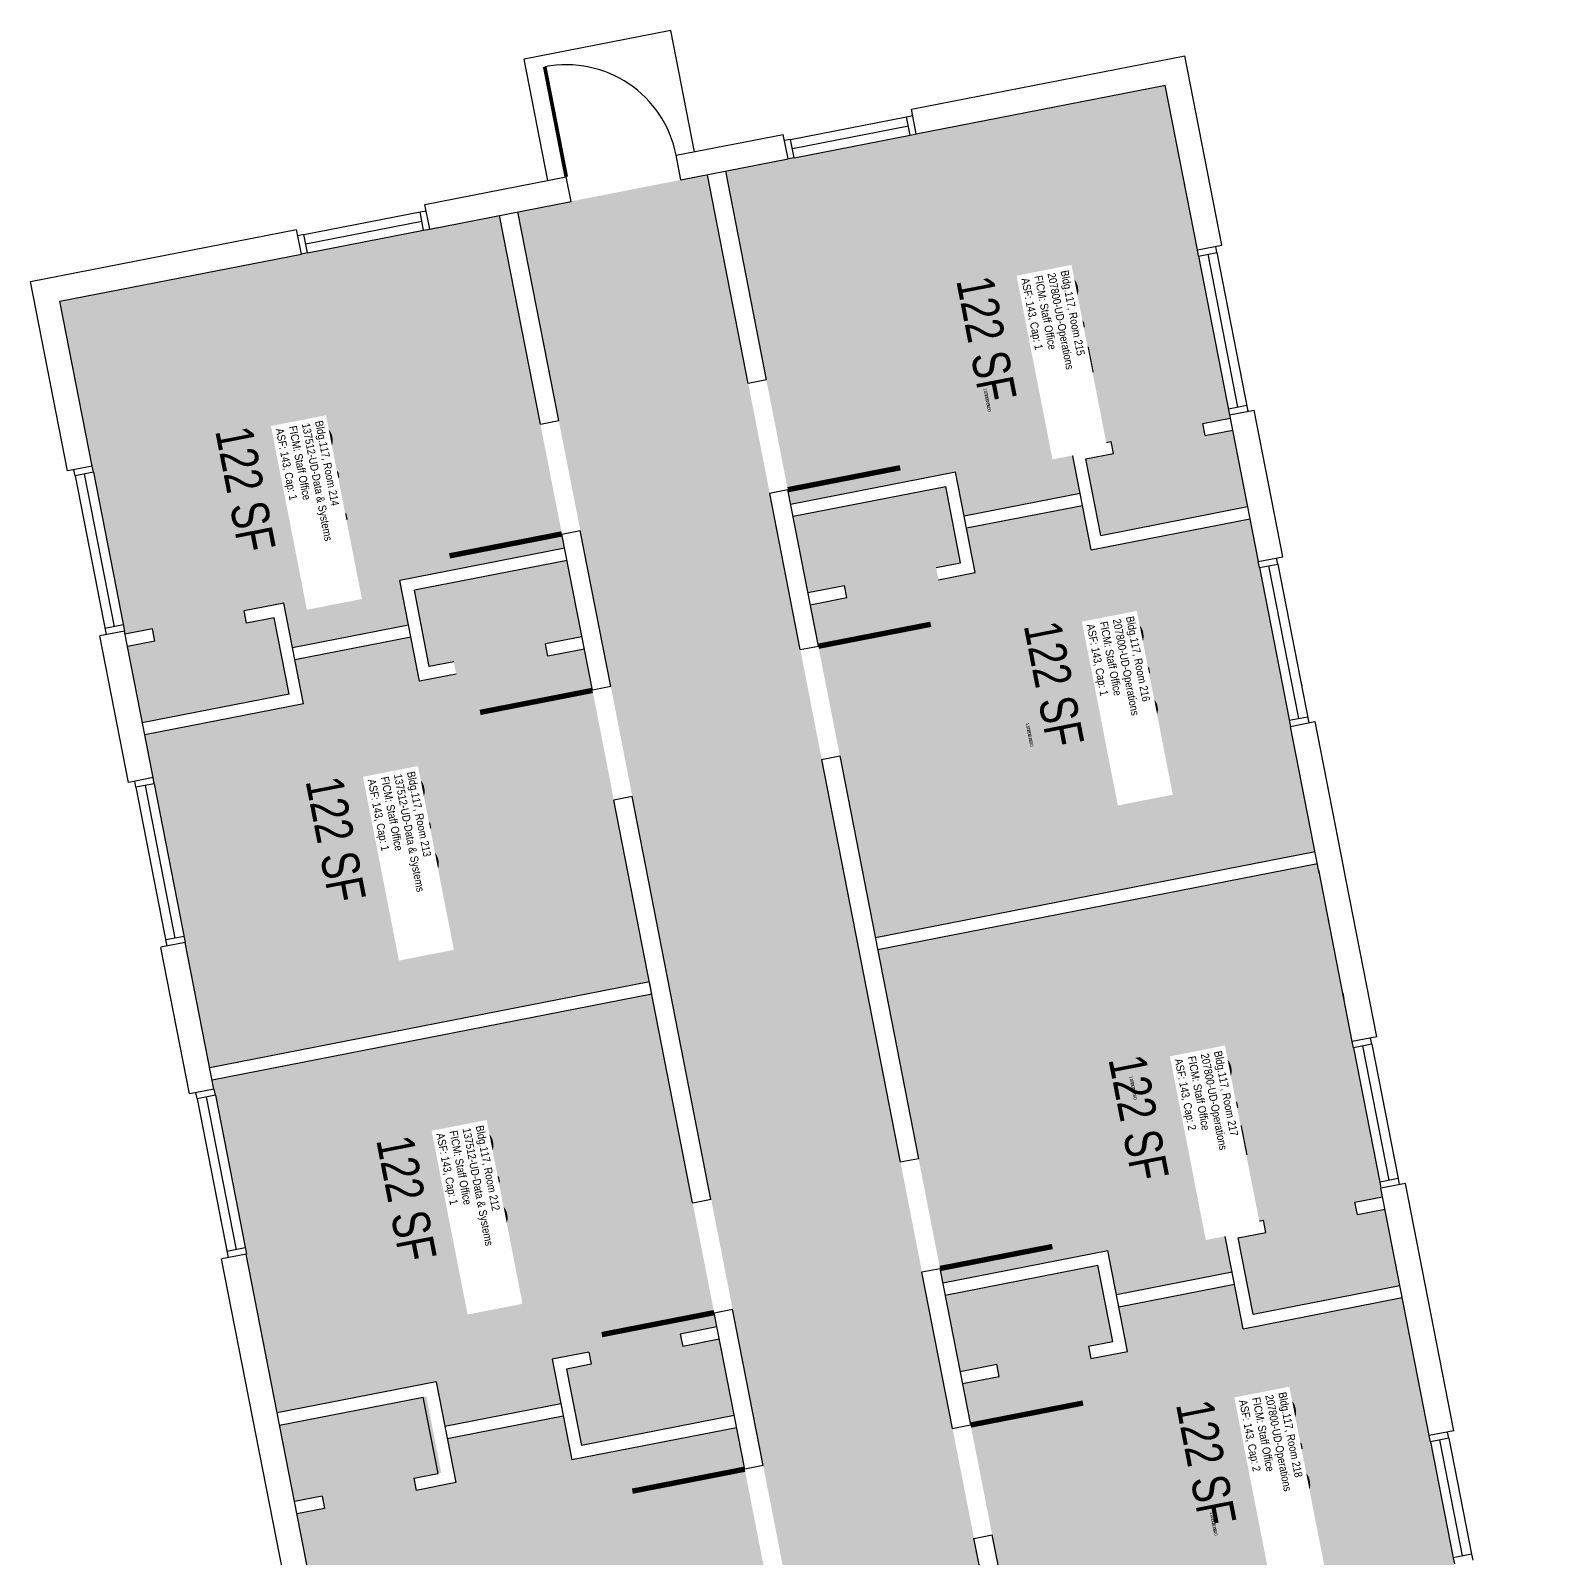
# Model space of a CAD drawing. Header units: inches. Extents: x 69200332 to 69201048, y 27659604 to 27661089.
# Drawn here: x 69200331.8 to 69200820.3, y 27660598.1 to 27661089.1 of the extents above; entities that cross this region are included whole.
import ezdxf
from ezdxf.enums import TextEntityAlignment as Align

# ---------------------------------------------------------------- set-up
doc = ezdxf.new("R2010")
doc.units = ezdxf.units.IN
doc.header["$LTSCALE"] = 50
doc.header["$MEASUREMENT"] = 0
for name, color, linetype in [('A-DOOR', 2, 'CONTINUOUS'), ('A-GLAZ', 1, 'CONTINUOUS'), ('A-IDEN-RNUM', 7, 'CONTINUOUS'), ('A-IDEN-SNUM', 4, 'CONTINUOUS'), ('A-IDEN-VNUM', 4, 'CONTINUOUS'), ('A-SITE', 3, 'CONTINUOUS'), ('A-WALL', 5, 'CONTINUOUS'), ('AREA-TEXT', 3, 'CONTINUOUS'), ('Rooms-Category-Color', 7, 'CONTINUOUS'), ('Rooms-College-Color', 7, 'CONTINUOUS'), ('Rooms-Department-Color', 7, 'CONTINUOUS'), ('Rooms-Division-Color', 7, 'CONTINUOUS'), ('Rooms-Information', 7, 'CONTINUOUS')]:
    doc.layers.add(name, color=color, linetype=linetype)
doc.styles.add('CP_AREA', font='arial.ttf', dxfattribs={"height": 15})
doc.styles.add('CP_ROOMSNUMBER', font='arial.ttf', dxfattribs={"height": 1})
doc.styles.add('CP_ROOMVNUMBER', font='arial.ttf', dxfattribs={"width": 0.85, "height": 0.075})

msp = doc.modelspace()

# ---------------------------------------------------------------- hatches: boundary and pattern name
at = {"layer": 'Rooms-Category-Color', "true_color": 0xfa9ba3}
for points in [[(69200576.07, 27660936.9), (69200629.06, 27660947.26), (69200631.85, 27660933.04), (69200669.09, 27660940.32), (69200666.3, 27660954.54), (69200679.09, 27660957.04), (69200679.85, 27660953.12), (69200670.99, 27660951.39), (69200675.79, 27660926.85), (69200722.96, 27660936.07), (69200718.16, 27660960.61), (69200709.3, 27660958.88), (69200708.53, 27660962.8), (69200717.39, 27660964.53), (69200696.48, 27661071.51), (69200555.15, 27661043.88)], [(69200503.46, 27660922.7), (69200450.46, 27660912.34), (69200453.24, 27660898.12), (69200416.01, 27660890.84), (69200413.22, 27660905.06), (69200400.44, 27660902.56), (69200401.21, 27660898.64), (69200410.07, 27660900.37), (69200414.87, 27660875.84), (69200367.7, 27660866.61), (69200362.9, 27660891.15), (69200371.76, 27660892.88), (69200371, 27660896.81), (69200362.14, 27660895.07), (69200341.22, 27661002.05), (69200482.54, 27661029.68)], [(69200593.41, 27660910.74), (69200594.18, 27660906.82), (69200588.72, 27660905.75), (69200582.4, 27660904.52), (69200603.32, 27660797.55), (69200744.64, 27660825.17), (69200723.72, 27660932.15), (69200672.63, 27660922.16), (69200669.85, 27660936.38), (69200632.62, 27660929.1), (69200635.4, 27660914.88), (69200623.62, 27660912.58), (69200622.85, 27660916.5), (69200630.71, 27660918.04), (69200625.91, 27660942.57), (69200576.84, 27660932.98), (69200581.63, 27660908.44)], [(69200497.25, 27660891.94), (69200498.01, 27660888.02), (69200503.47, 27660889.08), (69200509.79, 27660890.32), (69200530.71, 27660783.35), (69200389.38, 27660755.71), (69200368.47, 27660862.69), (69200419.56, 27660872.68), (69200416.77, 27660886.9), (69200454.01, 27660894.18), (69200456.8, 27660879.96), (69200468.57, 27660882.26), (69200467.8, 27660886.19), (69200459.95, 27660884.65), (69200455.15, 27660909.19), (69200504.23, 27660918.78), (69200509.02, 27660894.25)], [(69200624.99, 27660686.64), (69200677.98, 27660697), (69200680.77, 27660682.78), (69200718.01, 27660690.06), (69200715.22, 27660704.28), (69200728.01, 27660706.78), (69200728.77, 27660702.86), (69200719.91, 27660701.13), (69200724.71, 27660676.59), (69200771.88, 27660685.81), (69200767.08, 27660710.35), (69200758.22, 27660708.62), (69200757.45, 27660712.54), (69200766.31, 27660714.27), (69200745.4, 27660821.25), (69200604.07, 27660793.62)], [(69200541.38, 27660666.22), (69200540.61, 27660670.15), (69200546.07, 27660671.22), (69200552.39, 27660672.45), (69200531.47, 27660779.42), (69200390.15, 27660751.8), (69200411.07, 27660644.82), (69200462.15, 27660654.81), (69200464.94, 27660640.58), (69200502.17, 27660647.87), (69200499.39, 27660662.09), (69200511.17, 27660664.39), (69200511.94, 27660660.47), (69200504.08, 27660658.93), (69200508.88, 27660634.39), (69200557.95, 27660643.99), (69200553.16, 27660668.53)], [(69200642.33, 27660660.48), (69200643.1, 27660656.56), (69200637.64, 27660655.49), (69200631.32, 27660654.25), (69200652.31, 27660547.26), (69200793.56, 27660574.91), (69200772.64, 27660681.89), (69200721.55, 27660671.9), (69200718.77, 27660686.12), (69200681.54, 27660678.84), (69200684.32, 27660664.62), (69200672.54, 27660662.31), (69200671.77, 27660666.24), (69200679.63, 27660667.78), (69200674.83, 27660692.31), (69200625.76, 27660682.72), (69200630.55, 27660658.18)], [(69200558.72, 27660640.07), (69200505.72, 27660629.71), (69200502.94, 27660643.93), (69200465.7, 27660636.65), (69200468.49, 27660622.43), (69200455.7, 27660619.93), (69200454.94, 27660623.85), (69200463.8, 27660625.58), (69200459, 27660650.12), (69200411.83, 27660640.9), (69200416.63, 27660616.36), (69200425.49, 27660618.09), (69200426.26, 27660614.17), (69200417.4, 27660612.44), (69200438.31, 27660505.46), (69200579.64, 27660533.09)]]:
    msp.add_hatch(color=241, dxfattribs=at).paths.add_polyline_path(points)
at = {"layer": 'Rooms-Category-Color', "true_color": 0xadadad}
msp.add_hatch(color=253, dxfattribs=at).paths.add_polyline_path([(69200549.34, 27661042.74), (69200820.29, 27659656.99), (69200759.38, 27659645.08), (69200557.9, 27660675.76), (69200488.43, 27661030.83), (69200498.25, 27661032.75)])
at = {"layer": 'Rooms-College-Color', "true_color": 0x80bc67}
for points in [[(69200576.07, 27660936.9), (69200629.06, 27660947.26), (69200631.85, 27660933.04), (69200669.09, 27660940.32), (69200666.3, 27660954.54), (69200679.09, 27660957.04), (69200679.85, 27660953.12), (69200670.99, 27660951.39), (69200675.79, 27660926.85), (69200722.96, 27660936.07), (69200718.16, 27660960.61), (69200709.3, 27660958.88), (69200708.53, 27660962.8), (69200717.39, 27660964.53), (69200696.48, 27661071.51), (69200555.15, 27661043.88)], [(69200503.46, 27660922.7), (69200450.46, 27660912.34), (69200453.24, 27660898.12), (69200416.01, 27660890.84), (69200413.22, 27660905.06), (69200400.44, 27660902.56), (69200401.21, 27660898.64), (69200410.07, 27660900.37), (69200414.87, 27660875.84), (69200367.7, 27660866.61), (69200362.9, 27660891.15), (69200371.76, 27660892.88), (69200371, 27660896.81), (69200362.14, 27660895.07), (69200341.22, 27661002.05), (69200482.54, 27661029.68)], [(69200593.41, 27660910.74), (69200594.18, 27660906.82), (69200588.72, 27660905.75), (69200582.4, 27660904.52), (69200603.32, 27660797.55), (69200744.64, 27660825.17), (69200723.72, 27660932.15), (69200672.63, 27660922.16), (69200669.85, 27660936.38), (69200632.62, 27660929.1), (69200635.4, 27660914.88), (69200623.62, 27660912.58), (69200622.85, 27660916.5), (69200630.71, 27660918.04), (69200625.91, 27660942.57), (69200576.84, 27660932.98), (69200581.63, 27660908.44)], [(69200497.25, 27660891.94), (69200498.01, 27660888.02), (69200503.47, 27660889.08), (69200509.79, 27660890.32), (69200530.71, 27660783.35), (69200389.38, 27660755.71), (69200368.47, 27660862.69), (69200419.56, 27660872.68), (69200416.77, 27660886.9), (69200454.01, 27660894.18), (69200456.8, 27660879.96), (69200468.57, 27660882.26), (69200467.8, 27660886.19), (69200459.95, 27660884.65), (69200455.15, 27660909.19), (69200504.23, 27660918.78), (69200509.02, 27660894.25)], [(69200624.99, 27660686.64), (69200677.98, 27660697), (69200680.77, 27660682.78), (69200718.01, 27660690.06), (69200715.22, 27660704.28), (69200728.01, 27660706.78), (69200728.77, 27660702.86), (69200719.91, 27660701.13), (69200724.71, 27660676.59), (69200771.88, 27660685.81), (69200767.08, 27660710.35), (69200758.22, 27660708.62), (69200757.45, 27660712.54), (69200766.31, 27660714.27), (69200745.4, 27660821.25), (69200604.07, 27660793.62)], [(69200541.38, 27660666.22), (69200540.61, 27660670.15), (69200546.07, 27660671.22), (69200552.39, 27660672.45), (69200531.47, 27660779.42), (69200390.15, 27660751.8), (69200411.07, 27660644.82), (69200462.15, 27660654.81), (69200464.94, 27660640.58), (69200502.17, 27660647.87), (69200499.39, 27660662.09), (69200511.17, 27660664.39), (69200511.94, 27660660.47), (69200504.08, 27660658.93), (69200508.88, 27660634.39), (69200557.95, 27660643.99), (69200553.16, 27660668.53)], [(69200642.33, 27660660.48), (69200643.1, 27660656.56), (69200637.64, 27660655.49), (69200631.32, 27660654.25), (69200652.31, 27660547.26), (69200793.56, 27660574.91), (69200772.64, 27660681.89), (69200721.55, 27660671.9), (69200718.77, 27660686.12), (69200681.54, 27660678.84), (69200684.32, 27660664.62), (69200672.54, 27660662.31), (69200671.77, 27660666.24), (69200679.63, 27660667.78), (69200674.83, 27660692.31), (69200625.76, 27660682.72), (69200630.55, 27660658.18)], [(69200558.72, 27660640.07), (69200505.72, 27660629.71), (69200502.94, 27660643.93), (69200465.7, 27660636.65), (69200468.49, 27660622.43), (69200455.7, 27660619.93), (69200454.94, 27660623.85), (69200463.8, 27660625.58), (69200459, 27660650.12), (69200411.83, 27660640.9), (69200416.63, 27660616.36), (69200425.49, 27660618.09), (69200426.26, 27660614.17), (69200417.4, 27660612.44), (69200438.31, 27660505.46), (69200579.64, 27660533.09)]]:
    msp.add_hatch(color=83, dxfattribs=at).paths.add_polyline_path(points)
at = {"layer": 'Rooms-College-Color', "true_color": 0xadadad}
msp.add_hatch(color=253, dxfattribs=at).paths.add_polyline_path([(69200549.34, 27661042.74), (69200820.29, 27659656.99), (69200759.38, 27659645.08), (69200557.9, 27660675.76), (69200488.43, 27661030.83), (69200498.25, 27661032.75)])
at = {"layer": 'Rooms-Department-Color', "true_color": 0xe66c51}
for points in [[(69200576.07, 27660936.9), (69200629.06, 27660947.26), (69200631.85, 27660933.04), (69200669.09, 27660940.32), (69200666.3, 27660954.54), (69200679.09, 27660957.04), (69200679.85, 27660953.12), (69200670.99, 27660951.39), (69200675.79, 27660926.85), (69200722.96, 27660936.07), (69200718.16, 27660960.61), (69200709.3, 27660958.88), (69200708.53, 27660962.8), (69200717.39, 27660964.53), (69200696.48, 27661071.51), (69200555.15, 27661043.88)], [(69200503.46, 27660922.7), (69200450.46, 27660912.34), (69200453.24, 27660898.12), (69200416.01, 27660890.84), (69200413.22, 27660905.06), (69200400.44, 27660902.56), (69200401.21, 27660898.64), (69200410.07, 27660900.37), (69200414.87, 27660875.84), (69200367.7, 27660866.61), (69200362.9, 27660891.15), (69200371.76, 27660892.88), (69200371, 27660896.81), (69200362.14, 27660895.07), (69200341.22, 27661002.05), (69200482.54, 27661029.68)], [(69200593.41, 27660910.74), (69200594.18, 27660906.82), (69200588.72, 27660905.75), (69200582.4, 27660904.52), (69200603.32, 27660797.55), (69200744.64, 27660825.17), (69200723.72, 27660932.15), (69200672.63, 27660922.16), (69200669.85, 27660936.38), (69200632.62, 27660929.1), (69200635.4, 27660914.88), (69200623.62, 27660912.58), (69200622.85, 27660916.5), (69200630.71, 27660918.04), (69200625.91, 27660942.57), (69200576.84, 27660932.98), (69200581.63, 27660908.44)], [(69200497.25, 27660891.94), (69200498.01, 27660888.02), (69200503.47, 27660889.08), (69200509.79, 27660890.32), (69200530.71, 27660783.35), (69200389.38, 27660755.71), (69200368.47, 27660862.69), (69200419.56, 27660872.68), (69200416.77, 27660886.9), (69200454.01, 27660894.18), (69200456.8, 27660879.96), (69200468.57, 27660882.26), (69200467.8, 27660886.19), (69200459.95, 27660884.65), (69200455.15, 27660909.19), (69200504.23, 27660918.78), (69200509.02, 27660894.25)], [(69200624.99, 27660686.64), (69200677.98, 27660697), (69200680.77, 27660682.78), (69200718.01, 27660690.06), (69200715.22, 27660704.28), (69200728.01, 27660706.78), (69200728.77, 27660702.86), (69200719.91, 27660701.13), (69200724.71, 27660676.59), (69200771.88, 27660685.81), (69200767.08, 27660710.35), (69200758.22, 27660708.62), (69200757.45, 27660712.54), (69200766.31, 27660714.27), (69200745.4, 27660821.25), (69200604.07, 27660793.62)], [(69200541.38, 27660666.22), (69200540.61, 27660670.15), (69200546.07, 27660671.22), (69200552.39, 27660672.45), (69200531.47, 27660779.42), (69200390.15, 27660751.8), (69200411.07, 27660644.82), (69200462.15, 27660654.81), (69200464.94, 27660640.58), (69200502.17, 27660647.87), (69200499.39, 27660662.09), (69200511.17, 27660664.39), (69200511.94, 27660660.47), (69200504.08, 27660658.93), (69200508.88, 27660634.39), (69200557.95, 27660643.99), (69200553.16, 27660668.53)], [(69200642.33, 27660660.48), (69200643.1, 27660656.56), (69200637.64, 27660655.49), (69200631.32, 27660654.25), (69200652.31, 27660547.26), (69200793.56, 27660574.91), (69200772.64, 27660681.89), (69200721.55, 27660671.9), (69200718.77, 27660686.12), (69200681.54, 27660678.84), (69200684.32, 27660664.62), (69200672.54, 27660662.31), (69200671.77, 27660666.24), (69200679.63, 27660667.78), (69200674.83, 27660692.31), (69200625.76, 27660682.72), (69200630.55, 27660658.18)], [(69200558.72, 27660640.07), (69200505.72, 27660629.71), (69200502.94, 27660643.93), (69200465.7, 27660636.65), (69200468.49, 27660622.43), (69200455.7, 27660619.93), (69200454.94, 27660623.85), (69200463.8, 27660625.58), (69200459, 27660650.12), (69200411.83, 27660640.9), (69200416.63, 27660616.36), (69200425.49, 27660618.09), (69200426.26, 27660614.17), (69200417.4, 27660612.44), (69200438.31, 27660505.46), (69200579.64, 27660533.09)]]:
    msp.add_hatch(color=13, dxfattribs=at).paths.add_polyline_path(points)
at = {"layer": 'Rooms-Department-Color', "true_color": 0xacacac}
msp.add_hatch(color=253, dxfattribs=at).paths.add_polyline_path([(69200549.34, 27661042.74), (69200820.29, 27659656.99), (69200759.38, 27659645.08), (69200557.9, 27660675.76), (69200488.43, 27661030.83), (69200498.25, 27661032.75)])
at = {"layer": 'Rooms-Division-Color', "true_color": 0xe66c51}
for points in [[(69200576.07, 27660936.9), (69200629.06, 27660947.26), (69200631.85, 27660933.04), (69200669.09, 27660940.32), (69200666.3, 27660954.54), (69200679.09, 27660957.04), (69200679.85, 27660953.12), (69200670.99, 27660951.39), (69200675.79, 27660926.85), (69200722.96, 27660936.07), (69200718.16, 27660960.61), (69200709.3, 27660958.88), (69200708.53, 27660962.8), (69200717.39, 27660964.53), (69200696.48, 27661071.51), (69200555.15, 27661043.88)], [(69200503.46, 27660922.7), (69200450.46, 27660912.34), (69200453.24, 27660898.12), (69200416.01, 27660890.84), (69200413.22, 27660905.06), (69200400.44, 27660902.56), (69200401.21, 27660898.64), (69200410.07, 27660900.37), (69200414.87, 27660875.84), (69200367.7, 27660866.61), (69200362.9, 27660891.15), (69200371.76, 27660892.88), (69200371, 27660896.81), (69200362.14, 27660895.07), (69200341.22, 27661002.05), (69200482.54, 27661029.68)], [(69200593.41, 27660910.74), (69200594.18, 27660906.82), (69200588.72, 27660905.75), (69200582.4, 27660904.52), (69200603.32, 27660797.55), (69200744.64, 27660825.17), (69200723.72, 27660932.15), (69200672.63, 27660922.16), (69200669.85, 27660936.38), (69200632.62, 27660929.1), (69200635.4, 27660914.88), (69200623.62, 27660912.58), (69200622.85, 27660916.5), (69200630.71, 27660918.04), (69200625.91, 27660942.57), (69200576.84, 27660932.98), (69200581.63, 27660908.44)], [(69200497.25, 27660891.94), (69200498.01, 27660888.02), (69200503.47, 27660889.08), (69200509.79, 27660890.32), (69200530.71, 27660783.35), (69200389.38, 27660755.71), (69200368.47, 27660862.69), (69200419.56, 27660872.68), (69200416.77, 27660886.9), (69200454.01, 27660894.18), (69200456.8, 27660879.96), (69200468.57, 27660882.26), (69200467.8, 27660886.19), (69200459.95, 27660884.65), (69200455.15, 27660909.19), (69200504.23, 27660918.78), (69200509.02, 27660894.25)], [(69200624.99, 27660686.64), (69200677.98, 27660697), (69200680.77, 27660682.78), (69200718.01, 27660690.06), (69200715.22, 27660704.28), (69200728.01, 27660706.78), (69200728.77, 27660702.86), (69200719.91, 27660701.13), (69200724.71, 27660676.59), (69200771.88, 27660685.81), (69200767.08, 27660710.35), (69200758.22, 27660708.62), (69200757.45, 27660712.54), (69200766.31, 27660714.27), (69200745.4, 27660821.25), (69200604.07, 27660793.62)], [(69200541.38, 27660666.22), (69200540.61, 27660670.15), (69200546.07, 27660671.22), (69200552.39, 27660672.45), (69200531.47, 27660779.42), (69200390.15, 27660751.8), (69200411.07, 27660644.82), (69200462.15, 27660654.81), (69200464.94, 27660640.58), (69200502.17, 27660647.87), (69200499.39, 27660662.09), (69200511.17, 27660664.39), (69200511.94, 27660660.47), (69200504.08, 27660658.93), (69200508.88, 27660634.39), (69200557.95, 27660643.99), (69200553.16, 27660668.53)], [(69200642.33, 27660660.48), (69200643.1, 27660656.56), (69200637.64, 27660655.49), (69200631.32, 27660654.25), (69200652.31, 27660547.26), (69200793.56, 27660574.91), (69200772.64, 27660681.89), (69200721.55, 27660671.9), (69200718.77, 27660686.12), (69200681.54, 27660678.84), (69200684.32, 27660664.62), (69200672.54, 27660662.31), (69200671.77, 27660666.24), (69200679.63, 27660667.78), (69200674.83, 27660692.31), (69200625.76, 27660682.72), (69200630.55, 27660658.18)], [(69200558.72, 27660640.07), (69200505.72, 27660629.71), (69200502.94, 27660643.93), (69200465.7, 27660636.65), (69200468.49, 27660622.43), (69200455.7, 27660619.93), (69200454.94, 27660623.85), (69200463.8, 27660625.58), (69200459, 27660650.12), (69200411.83, 27660640.9), (69200416.63, 27660616.36), (69200425.49, 27660618.09), (69200426.26, 27660614.17), (69200417.4, 27660612.44), (69200438.31, 27660505.46), (69200579.64, 27660533.09)]]:
    msp.add_hatch(color=13, dxfattribs=at).paths.add_polyline_path(points)
at = {"layer": 'Rooms-Division-Color', "true_color": 0xadadad}
msp.add_hatch(color=253, dxfattribs=at).paths.add_polyline_path([(69200549.34, 27661042.74), (69200820.29, 27659656.99), (69200759.38, 27659645.08), (69200557.9, 27660675.76), (69200488.43, 27661030.83), (69200498.25, 27661032.75)])

# ---------------------------------------------------------------- linework, layer by layer
at = {"layer": 'A-DOOR', "const_width": 1.2}
msp.add_lwpolyline([(69200503.96, 27661042.06), (69200497.05, 27661077.39)], dxfattribs=at)
at = {"layer": 'A-DOOR'}
for points in [[(69200575.17, 27660941.51, 1.72, 1.72, 0), (69200611.28, 27660948.57, 0, 0, 0), (69200611.45, 27660947.72, 0, 0, 0.414214), (69200568.27, 27660976.78, 0, 0, 0.414214)], [(69200502.56, 27660927.31, 1.72, 1.72, 0), (69200466.44, 27660920.25, 0, 0, 0), (69200466.61, 27660919.4, 0, 0, -0.414214), (69200495.66, 27660962.58, 0, 0, -0.414214)], [(69200585, 27660891.21, 1.72, 1.72, 0), (69200621.12, 27660898.27, 0, 0, 0), (69200620.95, 27660899.11, 0, 0, -0.414214), (69200591.9, 27660855.94, 0, 0, -0.414214)], [(69200512.4, 27660877.01, 1.72, 1.72, 0), (69200476.28, 27660869.95, 0, 0, 0), (69200476.11, 27660870.8, 0, 0, 0.414214), (69200519.29, 27660841.74, 0, 0, 0.414214)], [(69200624.09, 27660691.25, 1.72, 1.72, 0), (69200660.2, 27660698.31, 0, 0, 0), (69200660.37, 27660697.46, 0, 0, 0.414214), (69200617.19, 27660726.52, 0, 0, 0.414214)], [(69200551.5, 27660677.06, 1.72, 1.72, 0), (69200515.39, 27660669.99, 0, 0, 0), (69200515.55, 27660669.15, 0, 0, -0.414214), (69200544.61, 27660712.33, 0, 0, -0.414214)], [(69200633.92, 27660640.94, 1.72, 1.72, 0), (69200670.04, 27660648.01, 0, 0, 0), (69200669.87, 27660648.85, 0, 0, -0.414214), (69200640.82, 27660605.67, 0, 0, -0.414214)], [(69200561.33, 27660626.75, 1.72, 1.72, 0), (69200525.21, 27660619.69, 0, 0, 0), (69200525.05, 27660620.54, 0, 0, 0.414214), (69200568.22, 27660591.48, 0, 0, 0.414214)]]:
    msp.add_lwpolyline(points, format="xyseb", dxfattribs=at)
msp.add_arc((69200503.96, 27661042.06), 36, 11.063, 101.063, dxfattribs=at)
at = {"layer": 'A-GLAZ'}
for p, q in [((69200576.06, 27661054.08), (69200613.35, 27661061.37)), ((69200613.35, 27661061.37), (69200615.32, 27661061.75)), ((69200614.51, 27661055.48), (69200613.35, 27661061.37)), ((69200614.51, 27661055.48), (69200613.35, 27661061.37)), ((69200576.64, 27661051.13), (69200613.93, 27661058.42)), ((69200577.21, 27661048.19), (69200614.51, 27661055.48)), ((69200614.51, 27661055.48), (69200616.47, 27661055.86)), ((69200576.06, 27661054.08), (69200574.1, 27661053.69)), ((69200577.21, 27661048.18), (69200576.06, 27661054.08)), ((69200577.21, 27661048.19), (69200576.06, 27661054.08)), ((69200577.21, 27661048.19), (69200575.25, 27661047.8)), ((69200419.66, 27661023.5), (69200456.96, 27661030.79)), ((69200456.96, 27661030.79), (69200458.92, 27661031.17)), ((69200458.11, 27661024.9), (69200456.96, 27661030.79)), ((69200420.24, 27661020.55), (69200457.53, 27661027.85)), ((69200460.53, 27661025.37), (69200462.5, 27661025.76)), ((69200419.66, 27661023.5), (69200417.7, 27661023.11)), ((69200420.81, 27661017.61), (69200419.66, 27661023.5)), ((69200420.81, 27661017.61), (69200458.11, 27661024.9)), ((69200458.11, 27661024.9), (69200460.07, 27661025.28)), ((69200420.81, 27661017.61), (69200418.85, 27661017.22)), ((69200707.19, 27661016.59), (69200706.81, 27661018.55)), ((69200707.19, 27661016.59), (69200713.08, 27661017.74)), ((69200707.19, 27661016.59), (69200714.49, 27660979.29)), ((69200710.14, 27661017.16), (69200719.73, 27660968.09)), ((69200713.08, 27661017.74), (69200712.7, 27661019.7)), ((69200713.08, 27661017.74), (69200723.06, 27660966.71)), ((69200714.49, 27660979.29), (69200717.17, 27660965.55)), ((69200720.38, 27660980.44), (69200720.76, 27660978.48)), ((69200716.79, 27660967.52), (69200722.68, 27660968.67)), ((69200346.09, 27660945.98), (69200345.71, 27660947.95)), ((69200351.98, 27660947.13), (69200346.09, 27660945.98)), ((69200351.98, 27660947.13), (69200351.59, 27660949.1)), ((69200351.98, 27660947.13), (69200359.27, 27660909.84)), ((69200346.09, 27660945.98), (69200356.07, 27660894.95)), ((69200349.03, 27660946.56), (69200358.63, 27660897.49)), ((69200726.77, 27660916.48), (69200726.38, 27660918.44)), ((69200726.77, 27660916.48), (69200732.65, 27660917.63)), ((69200732.65, 27660917.63), (69200732.27, 27660919.6)), ((69200732.65, 27660917.63), (69200742.63, 27660866.6)), ((69200726.77, 27660916.48), (69200734.06, 27660879.19)), ((69200729.71, 27660917.06), (69200739.31, 27660867.99)), ((69200353.38, 27660908.69), (69200353.76, 27660906.73)), ((69200359.27, 27660909.84), (69200361.95, 27660896.1)), ((69200361.57, 27660898.06), (69200355.68, 27660896.91)), ((69200734.06, 27660879.19), (69200736.75, 27660865.45)), ((69200739.95, 27660880.34), (69200740.33, 27660878.38)), ((69200736.36, 27660867.41), (69200742.25, 27660868.56)), ((69200371.55, 27660847.03), (69200371.17, 27660848.99)), ((69200365.66, 27660845.88), (69200365.28, 27660847.84)), ((69200371.55, 27660847.03), (69200365.66, 27660845.88)), ((69200365.66, 27660845.88), (69200375.64, 27660794.84)), ((69200368.61, 27660846.45), (69200378.2, 27660797.38)), ((69200371.55, 27660847.03), (69200378.84, 27660809.74)), ((69200378.84, 27660809.74), (69200381.53, 27660796)), ((69200372.95, 27660808.58), (69200373.34, 27660806.62)), ((69200381.14, 27660797.96), (69200375.26, 27660796.81)), ((69200753.53, 27660779.85), (69200753.91, 27660777.89)), ((69200756.98, 27660762.18), (69200756.6, 27660764.15)), ((69200762.87, 27660763.33), (69200756.98, 27660762.18)), ((69200756.98, 27660762.18), (69200765.42, 27660719)), ((69200759.93, 27660762.76), (69200768.37, 27660719.58)), ((69200762.87, 27660763.33), (69200762.49, 27660765.3)), ((69200762.87, 27660763.33), (69200771.31, 27660720.15)), ((69200385.29, 27660745.79), (69200384.91, 27660747.75)), ((69200391.18, 27660746.94), (69200385.29, 27660745.79)), ((69200385.29, 27660745.79), (69200395.27, 27660694.75)), ((69200388.24, 27660746.36), (69200397.83, 27660697.29)), ((69200391.18, 27660746.94), (69200390.8, 27660748.9)), ((69200391.18, 27660746.94), (69200398.47, 27660709.64)), ((69200771.31, 27660720.15), (69200765.42, 27660719)), ((69200765.42, 27660719), (69200765.81, 27660717.04)), ((69200771.31, 27660720.15), (69200771.69, 27660718.19)), ((69200392.58, 27660708.49), (69200392.97, 27660706.53)), ((69200398.47, 27660709.64), (69200401.16, 27660695.9)), ((69200400.77, 27660697.87), (69200394.89, 27660696.71)), ((69200787.62, 27660636.73), (69200787.23, 27660638.69)), ((69200781.73, 27660635.58), (69200781.34, 27660637.54)), ((69200787.62, 27660636.73), (69200781.73, 27660635.58)), ((69200781.73, 27660635.58), (69200789.02, 27660598.28)), ((69200784.67, 27660636.15), (69200791.96, 27660598.86)), ((69200787.62, 27660636.73), (69200794.91, 27660599.44)), ((69200794.91, 27660599.44), (69200789.02, 27660598.28)), ((69200794.91, 27660599.44), (69200795.29, 27660597.47)), ((69200789.02, 27660598.28), (69200789.4, 27660596.32))]:
    msp.add_line(p, q, dxfattribs=at)
at = {"layer": 'A-SITE'}
for p, q in [((69200537.57, 27661089.06), (69200490.46, 27661079.85)), ((69200545.18, 27661050.12), (69200537.57, 27661089.06)), ((69200498.07, 27661040.91), (69200490.46, 27661079.85))]:
    msp.add_line(p, q, dxfattribs=at)
at = {"layer": 'A-WALL'}
for p, q in [((69200614.92, 27661063.76), (69200702.82, 27661080.94)), ((69200714.72, 27661020.1), (69200702.82, 27661080.94)), ((69200616.47, 27661055.87), (69200696.51, 27661071.52)), ((69200706.83, 27661018.55), (69200696.48, 27661071.51)), ((69200616.47, 27661055.86), (69200614.92, 27661063.76)), ((69200539.29, 27661048.97), (69200573.71, 27661055.7)), ((69200575.25, 27661047.81), (69200573.71, 27661055.7)), ((69200540.83, 27661041.08), (69200539.29, 27661048.97)), ((69200540.83, 27661041.08), (69200575.25, 27661047.81)), ((69200458.53, 27661033.18), (69200503.96, 27661042.06)), ((69200505.5, 27661034.17), (69200503.96, 27661042.06)), ((69200562.43, 27660975.64), (69200549.31, 27661042.74)), ((69200568.32, 27660976.79), (69200555.2, 27661043.89)), ((69200460.07, 27661025.28), (69200458.53, 27661033.18)), ((69200460.07, 27661025.29), (69200505.5, 27661034.17)), ((69200501.55, 27660963.73), (69200488.43, 27661030.83)), ((69200495.66, 27660962.58), (69200482.54, 27661029.68)), ((69200331.79, 27661008.4), (69200417.31, 27661025.12)), ((69200418.85, 27661017.23), (69200417.31, 27661025.12)), ((69200341.22, 27661002.05), (69200418.85, 27661017.23)), ((69200706.81, 27661018.55), (69200714.66, 27661020.09)), ((69200343.68, 27660947.55), (69200331.79, 27661008.4)), ((69200351.57, 27660949.09), (69200341.22, 27661002.05)), ((69200568.27, 27660976.78), (69200562.38, 27660975.63)), ((69200717.17, 27660965.55), (69200725.02, 27660967.09)), ((69200734.29, 27660919.99), (69200725.08, 27660967.1)), ((69200495.66, 27660962.58), (69200501.55, 27660963.73)), ((69200708.53, 27660962.8), (69200717.39, 27660964.53)), ((69200709.3, 27660958.88), (69200708.53, 27660962.8)), ((69200726.4, 27660918.45), (69200717.19, 27660965.56)), ((69200666.3, 27660954.54), (69200679.09, 27660957.04)), ((69200679.85, 27660953.12), (69200679.09, 27660957.04)), ((69200709.3, 27660958.88), (69200718.16, 27660960.61)), ((69200672.64, 27660922.16), (69200666.3, 27660954.54)), ((69200670.99, 27660951.39), (69200679.85, 27660953.12)), ((69200351.59, 27660949.1), (69200343.74, 27660947.56)), ((69200576.07, 27660936.9), (69200629.06, 27660947.26)), ((69200635.4, 27660914.88), (69200629.06, 27660947.26)), ((69200675.79, 27660926.85), (69200670.99, 27660951.39)), ((69200576.84, 27660932.98), (69200625.91, 27660942.57)), ((69200630.71, 27660918.04), (69200625.91, 27660942.57)), ((69200575.18, 27660941.45), (69200569.29, 27660940.3)), ((69200579.15, 27660890.13), (69200569.34, 27660940.31)), ((69200585.04, 27660891.28), (69200575.23, 27660941.46)), ((69200669.09, 27660940.32), (69200631.85, 27660933.04)), ((69200669.85, 27660936.38), (69200632.62, 27660929.1)), ((69200675.79, 27660926.85), (69200722.96, 27660936.07)), ((69200502.57, 27660927.25), (69200508.46, 27660928.4)), ((69200518.27, 27660878.22), (69200508.46, 27660928.4)), ((69200672.63, 27660922.16), (69200723.72, 27660932.15)), ((69200503.46, 27660922.7), (69200450.46, 27660912.34)), ((69200512.38, 27660877.07), (69200502.57, 27660927.25)), ((69200504.23, 27660918.78), (69200455.15, 27660909.19)), ((69200622.85, 27660916.5), (69200630.71, 27660918.04)), ((69200726.38, 27660918.44), (69200734.23, 27660919.98)), ((69200623.62, 27660912.58), (69200635.4, 27660914.88)), ((69200456.8, 27660879.96), (69200450.46, 27660912.34)), ((69200459.95, 27660884.65), (69200455.15, 27660909.19)), ((69200581.63, 27660908.44), (69200593.41, 27660910.74)), ((69200594.18, 27660906.82), (69200593.41, 27660910.74)), ((69200413.22, 27660905.06), (69200400.44, 27660902.56)), ((69200419.56, 27660872.68), (69200413.22, 27660905.06)), ((69200582.4, 27660904.52), (69200594.18, 27660906.82)), ((69200401.21, 27660898.64), (69200400.44, 27660902.56)), ((69200410.07, 27660900.37), (69200401.21, 27660898.64)), ((69200414.87, 27660875.84), (69200410.07, 27660900.37)), ((69200416.01, 27660890.84), (69200453.24, 27660898.12)), ((69200363.26, 27660847.45), (69200354.04, 27660894.55)), ((69200361.95, 27660896.1), (69200354.1, 27660894.57)), ((69200371.15, 27660848.99), (69200361.94, 27660896.1)), ((69200371, 27660896.81), (69200362.14, 27660895.07)), ((69200371.76, 27660892.88), (69200371, 27660896.81)), ((69200416.77, 27660886.9), (69200454.01, 27660894.18)), ((69200509.02, 27660894.25), (69200497.25, 27660891.94)), ((69200371.76, 27660892.88), (69200362.9, 27660891.15)), ((69200498.01, 27660888.02), (69200497.25, 27660891.94)), ((69200509.79, 27660890.32), (69200498.01, 27660888.02)), ((69200579.1, 27660890.12), (69200584.99, 27660891.27)), ((69200467.8, 27660886.19), (69200459.95, 27660884.65)), ((69200468.57, 27660882.26), (69200456.8, 27660879.96)), ((69200414.87, 27660875.84), (69200367.7, 27660866.61)), ((69200518.27, 27660878.22), (69200512.38, 27660877.07)), ((69200419.56, 27660872.68), (69200368.47, 27660862.69)), ((69200736.75, 27660865.45), (69200744.6, 27660866.98)), ((69200745.98, 27660818.34), (69200736.76, 27660865.45)), ((69200753.87, 27660819.89), (69200744.66, 27660867)), ((69200586.01, 27660854.78), (69200591.9, 27660855.94)), ((69200611.36, 27660725.38), (69200586.06, 27660854.79)), ((69200617.25, 27660726.53), (69200591.95, 27660855.95)), ((69200371.17, 27660848.99), (69200363.32, 27660847.46)), ((69200525.18, 27660842.89), (69200519.29, 27660841.74)), ((69200544.59, 27660712.32), (69200519.29, 27660841.74)), ((69200550.48, 27660713.47), (69200525.18, 27660842.89)), ((69200744.68, 27660825.19), (69200603.37, 27660797.55)), ((69200745.44, 27660821.26), (69200604.13, 27660793.62)), ((69200764.45, 27660765.68), (69200753.66, 27660820.87)), ((69200756.6, 27660764.15), (69200745.81, 27660819.33)), ((69200381.53, 27660796), (69200373.68, 27660794.46)), ((69200390.72, 27660748.88), (69200381.51, 27660795.99)), ((69200382.83, 27660747.34), (69200373.62, 27660794.45)), ((69200530.71, 27660783.35), (69200389.4, 27660755.71)), ((69200531.47, 27660779.42), (69200530.71, 27660783.35)), ((69200531.47, 27660779.42), (69200390.16, 27660751.79)), ((69200764.45, 27660765.68), (69200756.6, 27660764.15)), ((69200390.8, 27660748.9), (69200382.95, 27660747.36)), ((69200617.19, 27660726.52), (69200611.3, 27660725.37)), ((69200773.66, 27660718.57), (69200765.81, 27660717.04)), ((69200781.35, 27660637.54), (69200765.81, 27660717.04)), ((69200789.2, 27660639.08), (69200773.66, 27660718.57)), ((69200544.61, 27660712.33), (69200550.49, 27660713.48)), ((69200757.45, 27660712.54), (69200766.31, 27660714.27)), ((69200758.22, 27660708.62), (69200757.45, 27660712.54)), ((69200715.22, 27660704.28), (69200728.01, 27660706.78)), ((69200728.77, 27660702.86), (69200728.01, 27660706.78)), ((69200758.22, 27660708.62), (69200767.08, 27660710.35)), ((69200721.56, 27660671.9), (69200715.22, 27660704.28)), ((69200719.91, 27660701.13), (69200728.77, 27660702.86)), ((69200624.99, 27660686.64), (69200677.98, 27660697)), ((69200684.32, 27660664.62), (69200677.98, 27660697)), ((69200724.71, 27660676.59), (69200719.91, 27660701.13)), ((69200415.07, 27660582.46), (69200393.19, 27660694.35)), ((69200401.16, 27660695.9), (69200393.31, 27660694.37)), ((69200411.07, 27660644.82), (69200401.08, 27660695.89)), ((69200625.76, 27660682.72), (69200674.83, 27660692.31)), ((69200679.63, 27660667.78), (69200674.83, 27660692.31)), ((69200624.1, 27660691.19), (69200618.21, 27660690.04)), ((69200628.08, 27660639.87), (69200618.27, 27660690.05)), ((69200633.97, 27660641.02), (69200624.16, 27660691.2)), ((69200718.01, 27660690.06), (69200680.77, 27660682.78)), ((69200718.77, 27660686.12), (69200681.54, 27660678.84)), ((69200724.71, 27660676.59), (69200771.88, 27660685.81)), ((69200551.51, 27660676.99), (69200557.4, 27660678.15)), ((69200567.2, 27660627.96), (69200557.39, 27660678.14)), ((69200721.55, 27660671.9), (69200772.64, 27660681.89)), ((69200552.39, 27660672.45), (69200540.61, 27660670.15)), ((69200561.31, 27660626.81), (69200551.5, 27660676.99)), ((69200540.61, 27660670.15), (69200541.38, 27660666.22)), ((69200553.16, 27660668.53), (69200541.38, 27660666.22)), ((69200671.77, 27660666.24), (69200679.63, 27660667.78)), ((69200511.17, 27660664.39), (69200499.39, 27660662.09)), ((69200511.17, 27660664.39), (69200511.94, 27660660.47)), ((69200671.77, 27660666.24), (69200672.54, 27660662.31)), ((69200672.54, 27660662.31), (69200684.32, 27660664.62)), ((69200499.39, 27660662.09), (69200505.72, 27660629.71)), ((69200511.94, 27660660.47), (69200504.08, 27660658.93)), ((69200504.08, 27660658.93), (69200508.88, 27660634.39)), ((69200630.55, 27660658.18), (69200642.33, 27660660.48)), ((69200643.1, 27660656.56), (69200642.33, 27660660.48)), ((69200462.16, 27660654.81), (69200411.07, 27660644.82)), ((69200462.15, 27660654.81), (69200468.49, 27660622.43)), ((69200631.32, 27660654.25), (69200643.1, 27660656.56)), ((69200411.83, 27660640.9), (69200457.99, 27660649.92)), ((69200462.79, 27660625.39), (69200457.99, 27660649.92)), ((69200464.94, 27660640.58), (69200502.17, 27660647.87)), ((69200422.96, 27660584.01), (69200411.07, 27660644.82)), ((69200465.7, 27660636.65), (69200502.94, 27660643.93)), ((69200557.95, 27660643.99), (69200508.88, 27660634.39)), ((69200558.72, 27660640.07), (69200505.72, 27660629.71)), ((69200628.02, 27660639.85), (69200633.91, 27660641.01)), ((69200789.2, 27660639.08), (69200781.35, 27660637.54)), ((69200567.2, 27660627.96), (69200561.31, 27660626.81)), ((69200454.93, 27660623.85), (69200462.79, 27660625.39)), ((69200454.93, 27660623.85), (69200455.7, 27660619.93)), ((69200425.49, 27660618.09), (69200416.63, 27660616.36)), ((69200425.49, 27660618.09), (69200426.26, 27660614.17)), ((69200468.49, 27660622.43), (69200455.7, 27660619.93)), ((69200426.26, 27660614.17), (69200417.4, 27660612.44)), ((69200634.93, 27660604.52), (69200640.82, 27660605.67)), ((69200659.94, 27660476.92), (69200634.99, 27660604.54)), ((69200665.83, 27660478.07), (69200640.88, 27660605.69))]:
    msp.add_line(p, q, dxfattribs=at)

# ---------------------------------------------------------------- texts
at = {"layer": 'A-IDEN-RNUM', "style": 'CP_ROOMSNUMBER'}
for s, p in [('0215-00', (69200639.28, 27660970.37)), ('0214-00', (69200415.64, 27660943.14)), ('0216-00', (69200652.89, 27660862.8)), ('0213-00', (69200445.05, 27660830.38)), ('0217-00', (69200686.15, 27660749.31)), ('0212-00', (69200467.28, 27660716.67)), ('0218-00', (69200712.06, 27660609.22))]:
    msp.add_text(s, height=1, rotation=281.063, dxfattribs=at).set_placement(p, align=Align.MIDDLE)
at = {"layer": 'A-IDEN-SNUM', "style": 'CP_ROOMSNUMBER'}
for s, p in [('1170021500', (69200639.28, 27660970.37)), ('1170021400', (69200415.64, 27660943.14)), ('1170021600', (69200652.89, 27660862.8)), ('1170021300', (69200445.05, 27660830.38)), ('1170021700', (69200686.15, 27660749.31)), ('1170021200', (69200467.28, 27660716.67)), ('1170021800', (69200712.06, 27660609.22))]:
    msp.add_text(s, height=1, rotation=281.063, dxfattribs=at).set_placement(p, align=Align.MIDDLE)
at = {"layer": 'A-IDEN-VNUM', "style": 'CP_ROOMVNUMBER', "width": 0.85}
for s, p in [('215', (69200661.58, 27660993.33)), ('214', (69200422.1, 27660945.05)), ('216', (69200682.58, 27660882.15)), ('213', (69200451.51, 27660832.29)), ('217', (69200711.02, 27660742.5)), ('212', (69200473.74, 27660718.58)), ('218', (69200731.58, 27660632.84))]:
    msp.add_text(s, height=18, rotation=281.063, dxfattribs=at).set_placement(p, align=Align.MIDDLE)
at = {"layer": 'AREA-TEXT', "style": 'CP_AREA', "width": 0.75}
for p in [(69200639.05, 27660989.98), (69200400.88, 27660941.67), (69200660.74, 27660879.08), (69200429.91, 27660829.14), (69200687.97, 27660739.72), (69200452.62, 27660713.76), (69200709.66, 27660628.8)]:
    msp.add_text('122 SF', height=12, rotation=281.063, dxfattribs=at).set_placement(p, align=Align.MIDDLE_CENTER)

# ---------------------------------------------------------------- next in the draw order: texts
at = {"layer": 'Rooms-Information', "char_height": 2.5714, "width": 57.6, "attachment_point": 7, "rotation": 281.063, "style": 'CP_ROOMVNUMBER', "bg_fill": 3, "box_fill_scale": 1.5, "bg_fill_color": 256, "bg_fill_true_color": 13158600, "bg_fill_transparency": 0}
for s, insert in [('Bldg.117, Room 215^M^J207800-UD-Operations^M^JFICM: Staff Office^M^JASF: 143, Cap: 1', (69200649.44, 27661009.13)), ('Bldg.117, Room 214^M^J137512-UD-Data & Systems^M^JFICM: Staff Office^M^JASF: 143, Cap: 1', (69200409.81, 27660960.82)), ('Bldg.117, Room 216^M^J207800-UD-Operations^M^JFICM: Staff Office^M^JASF: 143, Cap: 1', (69200670.44, 27660897.94)), ('Bldg.117, Room 213^M^J137512-UD-Data & Systems^M^JFICM: Staff Office^M^JASF: 143, Cap: 1', (69200439.38, 27660848.09)), ('Bldg.117, Room 217^M^J207800-UD-Operations^M^JFICM: Staff Office^M^JASF: 143, Cap: 2', (69200698.73, 27660758.27)), ('Bldg.117, Room 212^M^J137512-UD-Data & Systems^M^JFICM: Staff Office^M^JASF: 143, Cap: 1', (69200461.45, 27660734.34)), ('Bldg.117, Room 218^M^J207800-UD-Operations^M^JFICM: Staff Office^M^JASF: 143, Cap: 2', (69200719.44, 27660648.63))]:
    msp.add_mtext(s, dxfattribs=dict(at, insert=insert))

doc.saveas('drawing.dxf')
